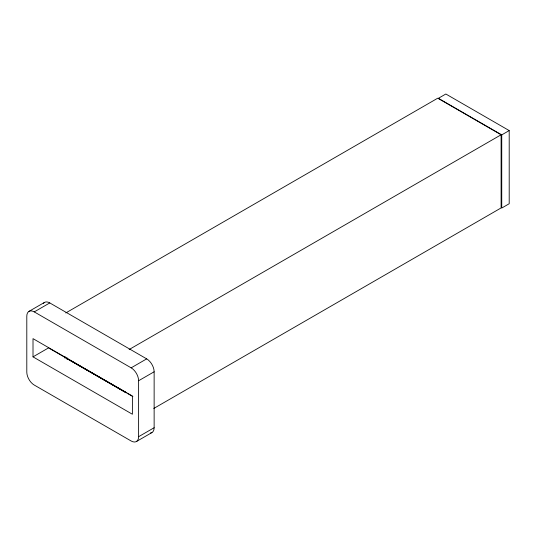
<?xml version="1.0" encoding="UTF-8"?>
<svg xmlns="http://www.w3.org/2000/svg" width="536" height="536" viewBox="0 0 536 536"><rect width="100%" height="100%" fill="white"/><g stroke="black" fill="none" stroke-linecap="round" stroke-linejoin="round"><path stroke-width="0.8" d="M28.984 311.369L44.515 302.405M154.134 427.728L138.61 436.693A10.539 6.084 60 0 1 131.153 440.994L34.257 385.056A10.539 6.084 60 0 1 26.8 372.145L26.8 316.2A10.539 6.084 60 0 1 34.257 311.892L49.781 302.927L146.683 358.872A10.539 6.084 60 0 1 154.134 371.783L154.134 427.728A10.539 6.084 60 0 1 150.408 433.028M65.781 312.944L437.745 98.195L501.1 134.777L501.1 207.935L153.792 408.452M33.011 356.862L132.392 414.241L132.392 396.024L33.011 338.645L33.011 356.862L48.542 347.898L126.442 392.875M129.136 349.526L501.1 134.777M501.743 134.884L509.2 130.583L509.2 203.74L501.743 208.048L501.743 134.884L438.388 98.309L445.845 94.008L509.2 130.583M34.257 311.892L131.153 367.837L146.683 358.872M138.61 436.693L138.61 380.748L154.134 371.783M136.425 441.517L151.949 432.552M126.442 392.734L68.575 359.468M127.89 393.712L132.901 396.607M67.771 359.073L126.161 392.781M67.074 357.793L67.074 359.462M65.057 356.594L65.057 358.256M43.329 303.503A10.539 6.084 60 0 1 49.781 302.927M131.153 367.837A10.539 6.084 60 0 1 138.61 380.748"/></g></svg>
